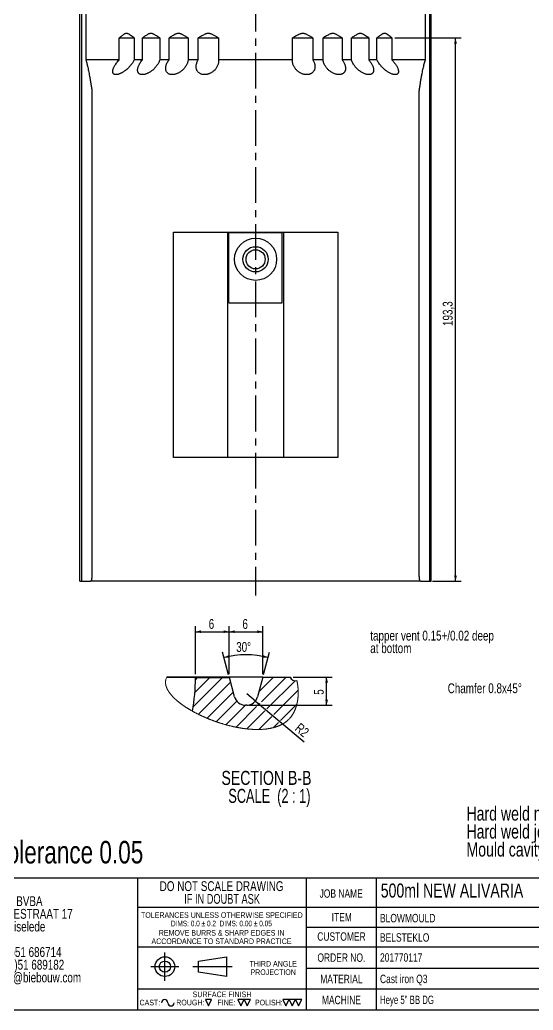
# Model space of a CAD drawing. Header units: millimetres. Extents: x 8 to 867, y 8 to 585.
# Drawn here: x 477.1 to 659.9, y 8 to 360.3 of the extents above; entities that cross this region are included whole.
import ezdxf

# ---------------------------------------------------------------- set-up
doc = ezdxf.new("R2010")
doc.units = ezdxf.units.MM
doc.header["$PDSIZE"] = -1
doc.linetypes.add('CENTERX2', pattern=[20.32, 12.7, -2.54, 2.54, -2.54])
for name, color, linetype in [('CENTERLINE', 4, 'CENTERX2'), ('DIMENSIONS', 2, 'Continuous'), ('HATCH', 3, 'Continuous'), ('TEXT', 2, 'Continuous')]:
    doc.layers.add(name, color=color, linetype=linetype)
doc.layers.add('OUTLINE', color=7, linetype='Continuous', lineweight=25)
doc.styles.add('SLDTEXTSTYLE0', font='TXT', dxfattribs={"width": 0.75})
doc.styles.add('SLDTEXTSTYLE3', font='TXT', dxfattribs={"width": 0.692308})
doc.styles.add('SLDTEXTSTYLE4', font='TXT', dxfattribs={"width": 0.7})
doc.styles.add('SLDTEXTSTYLE5', font='TXT', dxfattribs={"width": 0.691176})
doc.styles.add('SLDTEXTSTYLE7', font='TXT', dxfattribs={"width": 0.678571})
doc.dimstyles.new('SLDDIMSTYLE2', dxfattribs={"dimtxt": 3.5, "dimasz": 2, "dimexe": 0, "dimexo": 0.0625, "dimgap": 0.875, "dimtad": 1, "dimrnd": 1e-09, "dimzin": 12, "dimdsep": 46, "dimtxsty": 'SLDTEXTSTYLE0', "dimsah": 1, "dimcen": 0.09, "dimadec": 0, "dimazin": 3, "dimtfac": 1, "dimtofl": 0, "dimtmove": 0, "dimatfit": 3, "dimfxl": 0, "dimfrac": 2, "dimtolj": 1, "dimtzin": 12, "dimarcsym": 0})
doc.dimstyles.new('SLDDIMSTYLE28', dxfattribs={"dimtxt": 3.5, "dimasz": 2, "dimexe": 0, "dimexo": 0.0625, "dimgap": 0.875, "dimtad": 1, "dimdec": 0, "dimlfac": 0.5, "dimrnd": 1e-09, "dimzin": 12, "dimdsep": 46, "dimtxsty": 'SLDTEXTSTYLE0', "dimsah": 1, "dimcen": 0.09, "dimadec": 0, "dimazin": 3, "dimtfac": 1, "dimtdec": 0, "dimtofl": 0, "dimtmove": 0, "dimatfit": 3, "dimfxl": 0, "dimfrac": 2, "dimtolj": 1, "dimtzin": 12, "dimarcsym": 0})
doc.dimstyles.new('SLDDIMSTYLE29', dxfattribs={"dimtxt": 3.5, "dimasz": 2, "dimexe": 0, "dimexo": 0.0625, "dimgap": 0.875, "dimtad": 1, "dimlfac": 0.5, "dimrnd": 1e-09, "dimzin": 12, "dimdsep": 46, "dimtxsty": 'SLDTEXTSTYLE0', "dimsah": 1, "dimcen": 0.09, "dimadec": 0, "dimazin": 3, "dimtfac": 1, "dimtofl": 0, "dimtmove": 0, "dimatfit": 3, "dimfxl": 0, "dimfrac": 2, "dimtolj": 1, "dimtzin": 12, "dimarcsym": 0})
doc.dimstyles.new('SLDDIMSTYLE30', dxfattribs={"dimtxt": 3.5, "dimasz": 2, "dimexe": 0, "dimexo": 0.0625, "dimgap": 0.875, "dimtad": 1, "dimlfac": 0.5, "dimrnd": 1e-09, "dimzin": 12, "dimdsep": 46, "dimtxsty": 'SLDTEXTSTYLE0', "dimsah": 1, "dimcen": 0, "dimadec": 0, "dimazin": 3, "dimtfac": 1, "dimtofl": 0, "dimtmove": 0, "dimatfit": 3, "dimfxl": 0, "dimfrac": 2, "dimtolj": 1, "dimtzin": 12, "dimarcsym": 0})
doc.dimstyles.new('SLDDIMSTYLE31', dxfattribs={"dimtxt": 3.5, "dimasz": 2, "dimexe": 0, "dimexo": 0.0625, "dimgap": 0.875, "dimtad": 1, "dimdec": 4, "dimlfac": 0.5, "dimzin": 12, "dimdsep": 46, "dimtxsty": 'SLDTEXTSTYLE0', "dimsah": 1, "dimcen": 0.09, "dimazin": 3, "dimtfac": 1, "dimtofl": 0, "dimtmove": 0, "dimatfit": 3, "dimfxl": 0, "dimfrac": 2, "dimtolj": 1, "dimtzin": 12, "dimarcsym": 0})

# ---------------------------------------------------------------- blocks, each defined once
blk = doc.blocks.new('SW_NOTE_0')
at = {"layer": 'TEXT', "color": 0, "char_height": 3.5, "attachment_point": 2}
for s, insert, style in [('DO NOT SCALE DRAWING', (28.71, 4.5), 'SLDTEXTSTYLE0'), ('IF IN DOUBT ASK', (28.89, -0.03), 'SLDTEXTSTYLE4')]:
    blk.add_mtext(s, dxfattribs=dict(at, insert=insert, style=style))
blk = doc.blocks.new('SW_NOTE_1')
at = {"layer": 'TEXT', "color": 0, "char_height": 2, "attachment_point": 2}
for s, insert, style in [('TOLERANCES UNLESS OTHERWISE SPECIFIED', (27.09, 2.57), 'SLDTEXTSTYLE0'), ('DIMS: 0.0 ± 0.2  DIMS: 0.00 ± 0.05', (26.93, -0.43), 'SLDTEXTSTYLE5')]:
    blk.add_mtext(s, dxfattribs=dict(at, insert=insert, style=style))
blk = doc.blocks.new('SW_NOTE_2')
at = {"layer": 'TEXT', "color": 0, "char_height": 2, "attachment_point": 2, "style": 'SLDTEXTSTYLE0'}
for s, insert in [('REMOVE BURRS & SHARP EDGES IN', (21.78, 2.57)), ('ACCORDANCE TO STANDARD PRACTICE', (21.75, -0.43))]:
    blk.add_mtext(s, dxfattribs=dict(at, insert=insert))
blk = doc.blocks.new('SW_NOTE_3')
at = {"layer": 'TEXT', "color": 0, "char_height": 2, "attachment_point": 2, "style": 'SLDTEXTSTYLE0'}
for s, insert in [('THIRD ANGLE', (8.34, 2.57)), ('PROJECTION', (8.33, -0.43))]:
    blk.add_mtext(s, dxfattribs=dict(at, insert=insert))
blk = doc.blocks.new('SW_NOTE_4')
at = {"layer": 'TEXT', "color": 0, "char_height": 3.5, "attachment_point": 1, "style": 'SLDTEXTSTYLE0'}
for s, insert in [('BIEBOUW BVBA', (0, 4.5)), ('INDUSTRIESTRAAT 17', (0, -0.03)), ('B-8755 Ruiselede', (0, -4.55)), ('Tel.:+32(0)51 686714', (0, -13.61)), ('Fax.:+32(0)51 689182', (0, -18.13)), ('Email: info@biebouw.com', (0, -22.66))]:
    blk.add_mtext(s, dxfattribs=dict(at, insert=insert))
blk = doc.blocks.new('SW_NOTE_8')
at = {"layer": 'TEXT', "color": 0, "char_height": 5, "attachment_point": 1, "style": 'SLDTEXTSTYLE0'}
for s, insert in [('Hard weld match and neck 3x3', (0, 6.43)), ('Hard weld joint 1.2 deep 3 wide', (0, 0.04)), ('Mould cavity see drawing BIEB702-07 A', (0, -6.35))]:
    blk.add_mtext(s, dxfattribs=dict(at, insert=insert))
blk = doc.blocks.new('SW_NOTE_9')
at = {"layer": 'TEXT', "color": 0, "char_height": 3.5, "attachment_point": 1, "style": 'SLDTEXTSTYLE0'}
for s, insert in [('tapper vent 0.15+/0.02 deep', (-64.1, 0.07)), ('at bottom', (-64.1, -4.4))]:
    blk.add_mtext(s, dxfattribs=dict(at, insert=insert))
blk = doc.blocks.new('SW_NOTE_11')
at = {"layer": 'TEXT', "color": 0, "insert": (-37.59, 1.77), "char_height": 3.5, "attachment_point": 1, "style": 'SLDTEXTSTYLE0'}
blk.add_mtext('Chamfer 0.8x45°', dxfattribs=at)
blk = doc.blocks.new('SW_HATCH_0')
at = {"layer": 'HATCH', "color": 0}
for p, q in [((8.98, 0), (-1.44, -10.42)), ((4.49, 0), (-0.84, -5.33)), ((0, 0), (-0.62, -0.62)), ((27.14, 0.2), (22.01, -4.93)), ((31.63, 0.2), (22.88, -8.55)), ((11.87, -1.6), (0.43, -13.04)), ((34.81, -1.11), (24.8, -11.12)), ((12.82, -5.14), (3.52, -14.44)), ((35.94, -4.48), (27.25, -13.16)), ((14.07, -8.38), (6.77, -15.68)), ((17.14, -9.8), (10.19, -16.75)), ((21.11, -10.32), (13.81, -17.62)), ((35.47, -9.43), (29.69, -15.21)), ((24.09, -11.83), (17.69, -18.23)), ((26.54, -13.87), (21.97, -18.44)), ((28.98, -15.92), (27.12, -17.78))]:
    blk.add_line(p, q, dxfattribs=at)
blk = doc.blocks.new('_D_75')
at = {"layer": 'DIMENSIONS'}
for p, q in [((539.66, 127.5), (539.66, 144.64)), ((551.66, 127.5), (551.66, 144.64)), ((539.66, 142.64), (551.66, 142.64))]:
    blk.add_line(p, q, dxfattribs=at)
for points in [[(539.66, 142.64), (541.66, 142.14), (541.66, 143.14)], [(551.66, 142.64), (549.66, 143.14), (549.66, 142.14)]]:
    blk.add_solid(points, dxfattribs=at)
at = {"layer": 'DIMENSIONS', "insert": (544.36, 147.15), "char_height": 3.5, "attachment_point": 1, "style": 'SLDTEXTSTYLE0'}
blk.add_mtext('6', dxfattribs=at)
blk = doc.blocks.new('_D_76')
at = {"layer": 'DIMENSIONS'}
for p, q in [((551.66, 127.5), (551.66, 144.64)), ((563.66, 127.5), (563.66, 144.64)), ((551.66, 142.64), (563.66, 142.64))]:
    blk.add_line(p, q, dxfattribs=at)
for points in [[(551.66, 142.64), (553.66, 142.14), (553.66, 143.14)], [(563.66, 142.64), (561.66, 143.14), (561.66, 142.14)]]:
    blk.add_solid(points, dxfattribs=at)
at = {"layer": 'DIMENSIONS', "insert": (556.36, 147.15), "char_height": 3.5, "attachment_point": 1, "style": 'SLDTEXTSTYLE0'}
blk.add_mtext('6', dxfattribs=at)
blk = doc.blocks.new('_D_77')
at = {"layer": 'DIMENSIONS'}
for p, q in [((574.4, 126.5), (588.32, 126.5)), ((586.32, 116.5), (586.32, 126.5)), ((558.91, 116.5), (588.32, 116.5))]:
    blk.add_line(p, q, dxfattribs=at)
for points in [[(586.32, 126.5), (585.82, 124.5), (586.82, 124.5)], [(586.32, 116.5), (586.82, 118.5), (585.82, 118.5)]]:
    blk.add_solid(points, dxfattribs=at)
at = {"layer": 'DIMENSIONS', "insert": (581.81, 120.21), "char_height": 3.5, "attachment_point": 1, "rotation": 90, "style": 'SLDTEXTSTYLE0'}
blk.add_mtext('5', dxfattribs=at)
blk = doc.blocks.new('_D_78')
at = {"layer": 'DIMENSIONS'}
for q in [(557.91, 120.5), (578.29, 103.5)]:
    blk.add_line((560.98, 117.94), q, dxfattribs=at)
blk.add_solid([(560.98, 117.94), (562.19, 116.28), (562.83, 117.04)], dxfattribs=at)
at = {"layer": 'DIMENSIONS', "insert": (577, 110.43), "char_height": 3.5, "attachment_point": 1, "rotation": 320.1686, "style": 'SLDTEXTSTYLE0'}
blk.add_mtext('R2', dxfattribs=at)
blk = doc.blocks.new('_D_79')
at = {"layer": 'DIMENSIONS'}
for p, q in [((551.45, 127.27), (549.28, 135.36)), ((563.91, 127.47), (566.03, 135.36))]:
    blk.add_line(p, q, dxfattribs=at)
blk.add_arc((557.66, 104.11), 30.35, 75, 105, dxfattribs=at)
for points in [[(549.8, 133.43), (551.86, 133.39), (551.64, 134.37)], [(565.51, 133.43), (563.68, 134.37), (563.45, 133.39)]]:
    blk.add_solid(points, dxfattribs=at)
at = {"layer": 'DIMENSIONS', "insert": (554.14, 138.97), "char_height": 3.5, "attachment_point": 1, "style": 'SLDTEXTSTYLE0'}
blk.add_mtext('30°', dxfattribs=at)
blk = doc.blocks.new('SW_NOTE_13')
at = {"layer": 'TEXT', "color": 0, "char_height": 5, "attachment_point": 2}
for s, insert, style in [('SECTION B-B', (19.61, 6.45), 'SLDTEXTSTYLE0'), ('SCALE  (2 : 1)', (20.66, 0.06), 'SLDTEXTSTYLE7')]:
    blk.add_mtext(s, dxfattribs=dict(at, insert=insert, style=style))
blk = doc.blocks.new('_D_97')
at = {"layer": 'DIMENSIONS'}
for p, q in [((610.55, 353.88), (634.19, 353.88)), ((632.19, 160.58), (632.19, 353.88)), ((624.03, 160.58), (634.19, 160.58))]:
    blk.add_line(p, q, dxfattribs=at)
for points in [[(632.19, 353.88), (631.69, 351.88), (632.69, 351.88)], [(632.19, 160.58), (632.69, 162.58), (631.69, 162.58)]]:
    blk.add_solid(points, dxfattribs=at)
at = {"layer": 'DIMENSIONS', "insert": (627.68, 251.41), "char_height": 3.5, "attachment_point": 1, "rotation": 90, "style": 'SLDTEXTSTYLE0'}
blk.add_mtext('193,3', dxfattribs=at)

msp = doc.modelspace()

# ---------------------------------------------------------------- linework, layer by layer
at = {"color": 7, "linetype": 'Continuous', "lineweight": 18, "flags": 128}
msp.add_lwpolyline([(529.11108, 125.59305), (529.1, 125.54594), (529.0895, 125.49875), (529.0796, 125.45148), (529.07028, 125.40413), (529.06154, 125.3567), (529.05339, 125.3092), (529.04582, 125.26162), (529.03817, 125.20919), (529.03122, 125.15667), (529.02496, 125.10407), (529.0194, 125.05137), (529.01454, 124.99859), (529.01036, 124.94572), (529.00688, 124.89277), (529.00408, 124.83973), (529.00197, 124.78661), (529.00054, 124.73341), (528.9998, 124.68108), (528.99972, 124.62867), (529.00029, 124.57618), (529.00151, 124.52362), (529.00343, 124.47003), (529.00601, 124.41636), (529.00926, 124.36262), (529.01317, 124.3088), (529.01776, 124.25491), (529.0229, 124.20191), (529.02868, 124.14884), (529.0351, 124.09571), (529.04215, 124.0425), (529.05, 123.98815), (529.0585, 123.93373), (529.06765, 123.87924), (529.07745, 123.82469), (529.08791, 123.77007), (529.099, 123.71539), (529.11075, 123.66065), (529.1231, 123.60596), (529.1361, 123.55122), (529.14973, 123.49642), (529.16399, 123.44155), (529.17889, 123.38664), (529.19413, 123.33265), (529.20997, 123.2786), (529.22642, 123.22451), (529.24347, 123.17036), (529.26149, 123.11506), (529.28012, 123.05971), (529.29938, 123.00431), (529.31925, 122.94886), (529.33973, 122.89336), (529.36083, 122.83781), (529.38254, 122.78222), (529.40486, 122.72658), (529.42778, 122.6709), (529.45132, 122.61518), (529.47545, 122.55942), (529.50018, 122.50361), (529.52551, 122.44777), (529.55143, 122.39189), (529.58063, 122.33038), (529.61055, 122.26882), (529.64118, 122.20722), (529.67252, 122.14558), (529.70457, 122.0839), (529.73607, 122.02452), (529.76822, 121.96511), (529.80101, 121.90566), (529.83445, 121.84618), (529.86853, 121.78668), (529.90325, 121.72714), (529.93657, 121.67098), (529.97045, 121.61479), (530.00489, 121.55858), (530.0399, 121.50235), (530.07546, 121.4461), (530.1158, 121.3833), (530.15684, 121.32047), (530.19856, 121.25762), (530.24096, 121.19475), (530.28405, 121.13187), (530.32781, 121.06896), (530.37224, 121.00604), (530.41735, 120.9431), (530.46312, 120.88015), (530.50957, 120.81718), (530.55667, 120.75421), (530.60443, 120.69123), (530.65285, 120.62824), (530.70193, 120.56524), (530.75165, 120.50224), (530.80203, 120.43924), (530.85549, 120.37323), (530.90966, 120.30722), (530.96453, 120.24121), (531.02009, 120.17521), (531.07635, 120.10921), (531.13331, 120.04322), (531.18831, 119.98023), (531.24394, 119.91725), (531.30019, 119.85428), (531.35706, 119.79133), (531.41454, 119.72838), (531.47264, 119.66545), (531.53134, 119.60253), (531.59065, 119.53964), (531.65343, 119.47376), (531.71687, 119.40791), (531.78097, 119.34208), (531.84572, 119.27628), (531.91111, 119.2105), (531.97715, 119.14475), (532.04383, 119.07904), (532.11116, 119.01335), (532.17911, 118.94769), (532.2477, 118.88208), (532.31691, 118.81649), (532.38676, 118.75095), (532.45318, 118.68919), (532.52015, 118.62746), (532.58766, 118.56578), (532.65572, 118.50413), (532.72432, 118.44252), (532.79548, 118.37916), (532.86721, 118.31585), (532.9395, 118.25259), (533.01236, 118.18938), (533.08577, 118.12622), (533.15974, 118.06311), (533.24762, 117.9888), (533.33626, 117.91456), (533.42566, 117.84041), (533.51581, 117.76634), (533.60858, 117.69084), (533.70211, 117.61544), (533.79641, 117.54012), (533.89147, 117.46491), (533.98728, 117.38979), (534.08385, 117.31477), (534.18116, 117.23986), (534.27857, 117.16553), (534.37672, 117.09131), (534.47558, 117.0172), (534.57515, 116.9432), (534.67544, 116.86932), (534.77643, 116.79556), (534.87811, 116.72191), (534.97194, 116.65451), (535.06634, 116.58722), (535.16131, 116.52003), (535.25686, 116.45296), (535.35297, 116.38599), (535.44965, 116.31913), (535.54688, 116.25239), (535.64467, 116.18577), (535.743, 116.11927), (535.84189, 116.05288), (535.94131, 115.98663), (536.04128, 115.92049), (536.15978, 115.84271), (536.27901, 115.7651), (536.39898, 115.68768), (536.51966, 115.61045), (536.64328, 115.532), (536.76763, 115.45376), (536.89271, 115.37571), (537.0185, 115.29788), (537.14502, 115.22025), (537.26996, 115.14421), (537.39557, 115.06839), (537.52186, 114.99277), (537.6488, 114.91737), (537.77901, 114.84066), (537.9099, 114.76418), (538.04145, 114.68793), (538.17367, 114.61192), (538.30654, 114.53615), (538.44006, 114.46062), (538.57421, 114.38534), (538.70365, 114.31328), (538.83367, 114.24146), (538.96425, 114.16987), (539.0954, 114.09852), (539.22711, 114.02742), (539.35701, 113.95783), (539.48743, 113.88848), (539.61838, 113.81937), (539.74984, 113.75051), (539.8845, 113.6805), (540.0197, 113.61075), (540.1554, 113.54127), (540.29163, 113.47206), (540.42835, 113.40312), (540.56558, 113.33446), (540.7033, 113.26607), (540.85797, 113.18988), (541.01325, 113.11405), (541.16911, 113.03858), (541.32556, 112.96348), (541.48259, 112.88874), (541.64017, 112.81438), (541.78927, 112.74461), (541.93885, 112.67518), (542.08891, 112.6061), (542.23944, 112.53736), (542.39044, 112.46897), (542.5419, 112.40094), (542.6938, 112.33326), (542.84615, 112.26594), (542.99894, 112.19899), (543.15215, 112.13241), (543.30304, 112.06738), (543.45432, 112.0027), (543.606, 111.9384), (543.75807, 111.87446), (543.78891, 111.86156), (543.95518, 111.79237), (544.12189, 111.72363), (544.28902, 111.65534), (544.45658, 111.5875), (544.62455, 111.52013), (544.79292, 111.45322), (544.95204, 111.39057), (545.11149, 111.32833), (545.27128, 111.26652), (545.43139, 111.20514), (545.59183, 111.14419), (545.77125, 111.07668), (545.95105, 111.00972), (546.13122, 110.94331), (546.31175, 110.87746), (546.49262, 110.81217), (546.67383, 110.74745), (546.85537, 110.6833), (547.03722, 110.61973), (547.21401, 110.55859), (547.39109, 110.498), (547.56843, 110.43797), (547.74603, 110.37851), (547.92388, 110.31961), (548.10196, 110.26129), (548.27008, 110.20682), (548.4384, 110.15288), (548.6069, 110.09945), (548.77558, 110.04656), (548.94443, 109.99419), (549.11345, 109.94236), (549.28262, 109.89106), (549.45194, 109.8403), (549.62139, 109.79009), (549.79098, 109.74043), (549.95766, 109.69219), (550.12445, 109.64449), (550.29134, 109.59733), (550.45833, 109.55072), (550.64729, 109.49866), (550.83636, 109.44731), (551.02552, 109.39667), (551.21476, 109.34674), (551.40406, 109.29754), (551.59342, 109.24907), (551.772, 109.20404), (551.95062, 109.15967), (552.12925, 109.11596), (552.3079, 109.07291), (552.48656, 109.03053), (552.66521, 108.98883), (552.84384, 108.94781), (553.02245, 108.90747), (553.20102, 108.86782), (553.37955, 108.82886), (553.55485, 108.79128), (553.73008, 108.75437), (553.90525, 108.71815), (554.08034, 108.68261), (554.25594, 108.64764), (554.43145, 108.61337), (554.60685, 108.5798), (554.78214, 108.54694), (554.95731, 108.5148), (555.13235, 108.48337), (555.30725, 108.45265), (555.46745, 108.42514), (555.62751, 108.39824), (555.78744, 108.37195), (555.94722, 108.34628), (556.10685, 108.32124), (556.26632, 108.29682), (556.42562, 108.27302), (556.58476, 108.24986), (556.74371, 108.22734), (556.90248, 108.20546), (557.06106, 108.18421), (557.21943, 108.16361), (557.36857, 108.14479), (557.51752, 108.12654), (557.66627, 108.10888), (557.81482, 108.0918), (557.96317, 108.07531), (558.1176, 108.05874), (558.27179, 108.04282), (558.42574, 108.02755), (558.57944, 108.01293), (558.73289, 107.99897), (558.88334, 107.98589), (559.03352, 107.97346), (559.18344, 107.96166), (559.33309, 107.9505), (559.48551, 107.93979), (559.63763, 107.92975), (559.78945, 107.92039), (559.94096, 107.91172), (560.09215, 107.90373), (560.24302, 107.89643), (560.39356, 107.88982), (560.52501, 107.88461), (560.6562, 107.87993), (560.78712, 107.87579), (560.91777, 107.87218), (561.04815, 107.86912), (561.17825, 107.8666), (561.30806, 107.86463), (561.43759, 107.8632), (561.57297, 107.8623), (561.70803, 107.862), (561.84276, 107.86231), (561.97715, 107.86323), (562.1112, 107.86476), (562.2449, 107.86691), (562.38269, 107.86978), (562.5201, 107.87331), (562.65712, 107.8775), (562.79375, 107.88236), (562.92999, 107.8879), (563.06582, 107.89411), (563.20125, 107.90099), (563.32502, 107.90789), (563.44845, 107.91537), (563.57152, 107.92342), (563.69423, 107.93205), (563.81657, 107.94125), (563.93855, 107.95104), (564.06015, 107.9614), (564.18138, 107.97236), (564.30223, 107.9839), (564.42269, 107.99603), (564.54276, 108.00875), (564.66243, 108.02206), (564.77491, 108.03516), (564.88702, 108.04878), (564.99877, 108.06294), (565.11016, 108.07764), (565.22118, 108.09287), (565.33852, 108.10961), (565.45544, 108.12696), (565.57193, 108.14491), (565.68799, 108.16348), (565.80362, 108.18266), (565.9188, 108.20246), (566.02699, 108.22169), (566.13479, 108.24147), (566.24218, 108.2618), (566.34917, 108.28269), (566.45575, 108.30413), (566.56192, 108.32613), (566.66767, 108.34869), (566.773, 108.37182), (566.8779, 108.3955), (566.98238, 108.41975), (567.08458, 108.44411), (567.18635, 108.46903), (567.2877, 108.49449), (567.38863, 108.52051), (567.47877, 108.54431), (567.56857, 108.56855), (567.65802, 108.59325), (567.74711, 108.61839), (567.83585, 108.64398), (567.92266, 108.66955), (568.00912, 108.69556), (568.09523, 108.722), (568.18099, 108.74888), (568.26814, 108.77677), (568.35491, 108.80511), (568.44131, 108.83391), (568.52733, 108.86317), (568.61298, 108.8929), (568.69824, 108.92309), (568.78312, 108.95374), (568.86762, 108.98486), (568.95172, 109.01644), (569.03544, 109.0485), (569.11876, 109.08102), (569.20169, 109.11401), (569.28421, 109.14747), (569.36634, 109.18141), (569.45622, 109.21929), (569.5456, 109.25774), (569.63449, 109.29677), (569.72288, 109.33638), (569.81077, 109.37657), (569.89076, 109.41385), (569.97032, 109.45163), (570.04945, 109.48989), (570.12816, 109.52865), (570.20643, 109.56789), (570.28427, 109.60763), (570.36167, 109.64786), (570.43863, 109.68859), (570.51878, 109.73179), (570.59844, 109.77554), (570.67761, 109.81984), (570.75629, 109.86468), (570.83447, 109.91008), (570.91214, 109.95603), (570.98932, 110.00253), (571.06599, 110.04958), (571.14215, 110.0972), (571.21781, 110.14537), (571.29294, 110.1941), (571.36756, 110.24339), (571.43744, 110.29038), (571.50685, 110.33787), (571.5758, 110.38586), (571.64428, 110.43436), (571.71228, 110.48336), (571.78389, 110.53588), (571.85496, 110.58897), (571.92549, 110.64264), (571.99548, 110.69687), (572.06492, 110.75168), (572.13382, 110.80707), (572.19827, 110.85982), (572.26223, 110.91309), (572.3257, 110.96687), (572.38866, 111.02116), (572.45113, 111.07598), (572.5131, 111.13131), (572.57456, 111.18717), (572.63552, 111.24354), (572.69597, 111.30044), (572.7559, 111.35786), (572.81426, 111.41477), (572.87213, 111.47218), (572.92949, 111.5301), (572.98636, 111.58854), (573.03854, 111.64308), (573.09028, 111.69806), (573.1416, 111.75348), (573.19247, 111.80934), (573.2429, 111.86564), (573.29289, 111.92238), (573.34244, 111.97956), (573.39643, 112.04298), (573.44988, 112.10692), (573.5028, 112.17138), (573.55518, 112.23637), (573.60703, 112.30186), (573.65834, 112.36787), (573.70912, 112.43438), (573.75937, 112.50139), (573.80909, 112.5689), (573.85828, 112.6369), (573.90607, 112.70415), (573.95336, 112.77187), (574.00013, 112.84005), (574.0464, 112.90868), (574.09298, 112.97903), (574.13904, 113.04983), (574.18457, 113.12109), (574.22958, 113.19281), (574.27407, 113.26497), (574.31725, 113.33628), (574.35992, 113.40801), (574.4021, 113.48016), (574.44377, 113.55272), (574.48577, 113.62719), (574.52725, 113.70207), (574.56821, 113.77738), (574.60865, 113.85309), (574.64857, 113.92921), (574.68798, 114.00574), (574.72686, 114.08266), (574.76466, 114.15882), (574.80196, 114.23536), (574.83875, 114.31227), (574.87505, 114.38954), (574.91084, 114.46718), (574.94614, 114.54518), (574.97897, 114.61905), (575.01135, 114.69322), (575.04329, 114.76771), (575.07479, 114.84249), (575.10586, 114.91758), (575.14, 115.00173), (575.1736, 115.08624), (575.20666, 115.17111), (575.23917, 115.25633), (575.27113, 115.34189), (575.30255, 115.4278), (575.33343, 115.51405), (575.36377, 115.60062), (575.39356, 115.68752), (575.42282, 115.77474), (575.45153, 115.86228), (575.47971, 115.95012), (575.50735, 116.03827), (575.53445, 116.12671), (575.56102, 116.21545), (575.58705, 116.30448), (575.61374, 116.39805), (575.63985, 116.49193), (575.66538, 116.5861), (575.69032, 116.68056), (575.71468, 116.77531), (575.73846, 116.87034), (575.76122, 116.96381), (575.78342, 117.05753), (575.80506, 117.1515), (575.82614, 117.24572), (575.84667, 117.34019), (575.86665, 117.43488), (575.88607, 117.5298), (575.90494, 117.62495), (575.92412, 117.72485), (575.94269, 117.82499), (575.96066, 117.92536), (575.97802, 118.02594), (575.99479, 118.12673), (576.01096, 118.22773), (576.02652, 118.32893), (576.04149, 118.43031), (576.05586, 118.53189), (576.06963, 118.63364), (576.08281, 118.73556), (576.0954, 118.83765), (576.10672, 118.93404), (576.11751, 119.03058), (576.12778, 119.12724), (576.13753, 119.22403), (576.14675, 119.32093), (576.15596, 119.42383), (576.16458, 119.52685), (576.17262, 119.62999), (576.18007, 119.73323), (576.18693, 119.83657), (576.19322, 119.94001), (576.19861, 120.03761), (576.20348, 120.13529), (576.20784, 120.23303), (576.21168, 120.33083), (576.21501, 120.42869), (576.21812, 120.53797), (576.22059, 120.6473), (576.22243, 120.75667), (576.22363, 120.86608), (576.22419, 120.97553), (576.22412, 121.08499), (576.22342, 121.19448), (576.22209, 121.30397), (576.22022, 121.409), (576.21777, 121.51402), (576.21475, 121.61903), (576.21114, 121.72401), (576.20697, 121.82898), (576.20138, 121.95112), (576.19502, 122.0732), (576.18789, 122.19522), (576.17997, 122.31716), (576.17129, 122.43901), (576.16202, 122.55858), (576.152, 122.67805), (576.14125, 122.7974), (576.12975, 122.91663), (576.11727, 123.03814), (576.10401, 123.1595), (576.09, 123.28069), (576.07522, 123.40171), (576.05968, 123.52254), (576.04339, 123.64317), (576.02634, 123.7636), (576.00853, 123.8838), (575.98997, 124.00377), (575.97066, 124.12351), (575.9506, 124.24299), (575.92979, 124.3622), (575.90823, 124.48115), (575.88593, 124.5998), (575.86484, 124.70832), (575.84312, 124.81657), (575.82078, 124.92456), (575.79782, 125.03227), (575.77423, 125.13971), (575.75004, 125.24685)], dxfattribs=at)
at = {"color": 7, "linetype": 'Continuous', "lineweight": 18}
msp.add_arc((533.31947, 124.5584), 4.33371, 153.3207829, 166.1874866, dxfattribs=at)
at = {"color": 7, "linetype": 'Continuous', "lineweight": 0}
for p in [(539.65553, 126.50421), (551.65553, 126.50421)]:
    msp.add_point(p, dxfattribs=at)
at = {"layer": 'CENTERLINE'}
msp.add_line((561.05106, 429.83342), (561.05106, 155.56068), dxfattribs=at)
at = {"layer": 'OUTLINE'}
for p, q in [((498.55106, 160.57875), (498.55106, 429.83342)), ((499.07599, 429.83342), (499.07599, 160.57875)), ((623.02613, 160.57875), (623.02613, 429.83342)), ((623.55106, 160.57875), (623.55106, 429.83342)), ((500.63743, 410.83342), (500.63743, 346.13342)), ((621.46469, 346.13342), (621.46469, 410.83342)), ((512.55343, 346.13342), (512.55343, 353.87876)), ((512.55343, 353.87876), (517.84825, 353.87876)), ((517.84825, 353.87876), (517.84825, 346.13342)), ((520.79231, 346.13342), (520.79231, 353.87876)), ((520.79231, 353.87876), (526.92612, 353.87876)), ((526.92612, 353.87876), (526.92612, 346.13342)), ((530.25443, 346.13342), (530.25443, 353.87876)), ((530.25443, 353.87876), (537.04086, 353.87876)), ((537.04086, 353.87876), (537.04086, 346.13342)), ((540.65229, 346.13342), (540.65229, 353.87876)), ((540.65229, 353.87876), (547.88514, 353.87876)), ((547.88514, 353.87876), (547.88514, 346.13342)), ((574.21698, 346.13342), (574.21698, 353.87876)), ((574.21698, 353.87876), (581.44983, 353.87876)), ((581.44983, 353.87876), (581.44983, 346.13342)), ((585.06126, 346.13342), (585.06126, 353.87876)), ((585.06126, 353.87876), (591.84769, 353.87876)), ((591.84769, 353.87876), (591.84769, 346.13342)), ((595.176, 346.13342), (595.176, 353.87876)), ((595.176, 353.87876), (601.30981, 353.87876)), ((601.30981, 353.87876), (601.30981, 346.13342)), ((604.25387, 346.13342), (604.25387, 353.87876)), ((604.25387, 353.87876), (609.54869, 353.87876)), ((609.54869, 353.87876), (609.54869, 346.13342)), ((512.55343, 346.13342), (500.63743, 346.13342)), ((520.79231, 346.13342), (517.84825, 346.13342)), ((530.25443, 346.13342), (526.92612, 346.13342)), ((540.65229, 346.13342), (537.04086, 346.13342)), ((574.21698, 346.13342), (547.88514, 346.13342)), ((585.06126, 346.13342), (581.44983, 346.13342)), ((595.176, 346.13342), (591.84769, 346.13342)), ((604.25387, 346.13342), (601.30981, 346.13342)), ((621.46469, 346.13342), (609.54869, 346.13342)), ((502.82427, 333.84078), (502.82427, 163.57876)), ((619.27785, 163.57876), (619.27785, 333.84078)), ((531.81106, 204.63342), (531.81106, 284.73342)), ((531.81106, 284.73342), (590.29106, 284.73342)), ((551.05106, 284.63342), (551.05106, 204.63342)), ((551.55106, 284.63342), (551.05106, 284.63342)), ((551.55106, 259.63342), (551.55106, 284.63342)), ((551.55106, 284.63342), (570.55106, 284.63342)), ((570.55106, 259.63342), (570.55106, 284.63342)), ((571.05106, 284.63342), (570.55106, 284.63342)), ((571.05106, 204.63342), (571.05106, 284.63342)), ((590.29106, 284.73342), (590.29106, 204.63342)), ((551.55106, 259.63342), (570.55106, 259.63342)), ((590.29106, 204.63342), (531.81106, 204.63342)), ((623.19673, 171.57876), (623.02613, 171.57876)), ((623.19673, 160.57875), (623.19673, 171.57876)), ((498.55106, 160.57875), (499.07599, 160.57875)), ((499.07599, 160.57875), (502.34738, 160.57875)), ((619.75474, 160.57875), (502.34738, 160.57875)), ((619.75474, 160.57875), (623.02613, 160.57875)), ((623.02613, 160.57875), (623.19673, 160.57875)), ((623.19673, 160.57875), (623.55106, 160.57875)), ((534.85988, 126.30421), (529.35337, 126.30421)), ((536.65271, 126.50421), (529.44715, 126.50421)), ((539.65523, 126.30421), (534.85988, 126.30421)), ((536.94169, 126.50421), (536.65271, 126.50421)), ((551.66721, 126.50421), (536.94169, 126.50421)), ((539.65523, 126.30421), (551.70912, 126.30421)), ((563.65553, 126.50421), (551.66721, 126.50421)), ((553.54062, 119.46894), (551.70912, 126.30421)), ((563.65553, 126.50421), (561.77043, 119.46894)), ((563.65553, 126.50421), (573.39676, 126.50421)), ((557.90672, 116.50421), (557.40432, 116.50421)), ((832, 55), (429, 55)), ((519, 55), (519, 8)), ((579, 55), (579, 8)), ((604, 55), (604, 8)), ((579, 44.5), (519, 44.5)), ((732, 44.5), (579, 44.5)), ((579, 37.5), (732, 37.5)), ((519, 30.5), (832, 30.5)), ((528.77569, 18.5), (528.77569, 28.5)), ((540.67455, 25.5), (550.67455, 27)), ((540.67455, 21.5), (540.67455, 25.5)), ((550.67455, 27), (550.67455, 20)), ((523.77569, 23.5), (533.77569, 23.5)), ((538.67455, 23.5), (552.67455, 23.5)), ((550.67455, 20), (540.67455, 21.5)), ((579, 23), (732, 23)), ((732, 15.5), (519, 15.5)), ((545.41865, 11.75), (543.16865, 11.75)), ((543.16865, 11.75), (544.29365, 9.5)), ((544.29365, 9.5), (545.41865, 11.75)), ((556.93161, 11.75), (554.68161, 11.75)), ((554.68161, 11.75), (555.80661, 9.5)), ((555.80661, 9.5), (556.93161, 11.75)), ((559.18161, 11.75), (556.93161, 11.75)), ((556.93161, 11.75), (558.05661, 9.5)), ((558.05661, 9.5), (559.18161, 11.75)), ((573, 11.75), (570.75, 11.75)), ((570.75, 11.75), (571.875, 9.5)), ((571.875, 9.5), (573, 11.75)), ((575.25, 11.75), (573, 11.75)), ((573, 11.75), (574.125, 9.5)), ((574.125, 9.5), (575.25, 11.75)), ((577.5, 11.75), (575.25, 11.75)), ((575.25, 11.75), (576.375, 9.5)), ((576.375, 9.5), (577.5, 11.75)), ((832, 8), (8, 8))]:
    msp.add_line(p, q, dxfattribs=at)
for centre, radius in [((561.05106, 275.13342), 7.5), ((561.05106, 275.13342), 4.5), ((561.05106, 275.13342), 3.4), ((528.77569, 23.5), 3.5), ((528.77569, 23.5), 2)]:
    msp.add_circle(centre, radius, dxfattribs=at)
for centre, radius, start, end in [((471.27204, 126.49798), 68.38346, 349.7974685, 359.837646), ((575.27355, 127.18593), 1.99677, 199.9629486, 283.8057843), ((557.40432, 120.50421), 4, 194.9999586, 269.9999991), ((557.90673, 120.50421), 4, 269.9998937, 345.0000444), ((528.70836, 10.625), 1.125, 0, 180), ((530.95836, 10.625), 1.125, 180, 0)]:
    msp.add_arc(centre, radius, start, end, dxfattribs=at)
for points, knots in [([(517.84825, 353.87876), (517.61592, 354.05751), (517.15133, 354.41498), (516.59373, 354.82006), (516.17223, 355.10345), (515.8874, 355.27352), (515.62977, 355.3965), (515.40099, 355.47027), (515.20436, 355.50285), (514.99241, 355.50083), (514.76934, 355.45014), (514.53915, 355.35711), (514.23183, 355.19015), (513.85286, 354.94176), (513.40855, 354.60479), (512.97688, 354.24498), (512.69455, 354.0008), (512.55343, 353.87876)], [0, 0, 0, 0, 0.131052062, 0.262071197, 0.314318174, 0.366568467, 0.418689636, 0.45247506, 0.486339897, 0.5200504, 0.561360839, 0.60288297, 0.644373158, 0.733156845, 0.822044932, 0.911052897, 1, 1, 1, 1]), ([(526.92612, 353.87876), (526.66109, 354.05751), (526.1311, 354.41498), (525.49171, 354.82006), (525.00709, 355.10345), (524.67902, 355.27352), (524.38175, 355.3965), (524.11736, 355.47027), (523.88983, 355.50285), (523.64428, 355.50083), (523.38545, 355.45014), (523.11796, 355.35711), (522.76026, 355.19015), (522.31818, 354.94176), (521.79817, 354.60479), (521.29143, 354.24498), (520.95864, 354.0008), (520.79231, 353.87876)], [0, 0, 0, 0, 0.131052007, 0.262071586, 0.314318609, 0.366568684, 0.418689734, 0.452475286, 0.486340093, 0.520050425, 0.561360903, 0.602883185, 0.644373507, 0.733157075, 0.822044905, 0.911052917, 1, 1, 1, 1]), ([(537.04086, 353.87876), (536.75118, 354.05751), (536.1719, 354.41498), (535.47014, 354.82006), (534.93713, 355.10345), (534.57579, 355.27352), (534.24792, 355.3965), (533.95594, 355.47027), (533.70443, 355.50285), (533.43272, 355.50083), (533.14601, 355.45014), (532.84933, 355.35711), (532.45215, 355.19015), (531.96038, 354.94176), (531.38048, 354.60479), (530.81405, 354.24498), (530.44092, 354.0008), (530.25443, 353.87876)], [0, 0, 0, 0, 0.13105189, 0.26207157, 0.314318282, 0.366568645, 0.418689672, 0.452475202, 0.48634001, 0.520050701, 0.561360811, 0.602883182, 0.644373429, 0.733156868, 0.822045085, 0.911053058, 1, 1, 1, 1]), ([(547.88514, 353.87876), (547.57961, 354.05751), (546.96863, 354.41498), (546.22583, 354.82006), (545.66063, 355.10345), (545.277, 355.27352), (544.92848, 355.3965), (544.61779, 355.47027), (544.34995, 355.50285), (544.06035, 355.50083), (543.75446, 355.45014), (543.43761, 355.35711), (543.01301, 355.19015), (542.48648, 354.94176), (541.86431, 354.60479), (541.2554, 354.24498), (540.85328, 354.0008), (540.65229, 353.87876)], [0, 0, 0, 0, 0.131052102, 0.262071537, 0.31431856, 0.366568756, 0.418689567, 0.452475287, 0.486340098, 0.520050519, 0.561360715, 0.602883187, 0.644373207, 0.733157111, 0.822044814, 0.911053097, 1, 1, 1, 1]), ([(581.44983, 353.87876), (581.15296, 354.05751), (580.5593, 354.41498), (579.83033, 354.82006), (579.27288, 355.10345), (578.89324, 355.27352), (578.54722, 355.3965), (578.23787, 355.47027), (577.97058, 355.50285), (577.68093, 355.50083), (577.37418, 355.45014), (577.05558, 355.35711), (576.62747, 355.19015), (576.09447, 354.94176), (575.46114, 354.60479), (574.83815, 354.24498), (574.42399, 354.0008), (574.21698, 353.87876)], [0, 0, 0, 0, 0.131052047, 0.262071352, 0.314318365, 0.366568619, 0.418689467, 0.452475147, 0.486339896, 0.520050402, 0.56136071, 0.602883021, 0.644373013, 0.733156951, 0.822044758, 0.911052827, 1, 1, 1, 1]), ([(591.84769, 353.87876), (591.57215, 354.05751), (591.02115, 354.41498), (590.34197, 354.82006), (589.82162, 355.10345), (589.4668, 355.27352), (589.143, 355.3965), (588.85321, 355.47027), (588.60262, 355.50285), (588.33082, 355.50083), (588.04271, 355.45014), (587.74316, 355.35711), (587.34025, 355.19015), (586.83791, 354.94176), (586.2398, 354.60479), (585.65036, 354.24498), (585.25758, 354.0008), (585.06126, 353.87876)], [0, 0, 0, 0, 0.131052011, 0.262071317, 0.314318411, 0.366568557, 0.418689518, 0.452475148, 0.486339935, 0.520050381, 0.561360755, 0.602883109, 0.644373211, 0.73315699, 0.822044966, 0.911052757, 1, 1, 1, 1]), ([(601.30981, 353.87876), (601.06398, 354.05751), (600.57237, 354.41498), (599.96362, 354.82006), (599.49618, 355.10345), (599.17696, 355.27352), (598.88522, 355.3965), (598.6238, 355.47027), (598.39751, 355.50285), (598.15183, 355.50083), (597.89111, 355.45014), (597.61971, 355.35711), (597.25426, 355.19015), (596.79782, 354.94176), (596.2531, 354.60479), (595.71513, 354.24498), (595.35567, 354.0008), (595.176, 353.87876)], [0, 0, 0, 0, 0.131052059, 0.262071522, 0.314318475, 0.36656868, 0.418689646, 0.452475193, 0.486339918, 0.5200505, 0.561360767, 0.602883249, 0.644373071, 0.733156961, 0.82204492, 0.911052827, 1, 1, 1, 1]), ([(609.54869, 353.87876), (609.34003, 354.05751), (608.92276, 354.41498), (608.40294, 354.82006), (608.0026, 355.10345), (607.72869, 355.27352), (607.47788, 355.3965), (607.25276, 355.47027), (607.05765, 355.50285), (606.84556, 355.50083), (606.62014, 355.45014), (606.38515, 355.35711), (606.06825, 355.19015), (605.67159, 354.94176), (605.19681, 354.60479), (604.72666, 354.24498), (604.41143, 354.0008), (604.25387, 353.87876)], [0, 0, 0, 0, 0.131052308, 0.262071426, 0.314318396, 0.366568681, 0.418689545, 0.452475588, 0.486340101, 0.520050599, 0.561360718, 0.60288346, 0.644373338, 0.733157026, 0.822045102, 0.911052763, 1, 1, 1, 1]), ([(500.63743, 346.13342), (500.68744, 345.966), (500.78746, 345.63116), (500.93633, 345.08111), (501.08434, 344.49831), (501.24534, 343.82238), (501.4189, 343.0451), (501.60463, 342.15718), (501.78867, 341.2242), (501.99181, 340.13889), (502.21337, 338.88665), (502.45288, 337.45938), (502.61035, 336.46118), (502.68909, 335.9621)], [0, 0, 0, 0, 0.069771216, 0.139542962, 0.209436785, 0.27933101, 0.369131287, 0.458952997, 0.548779606, 0.638586757, 0.759050107, 0.879530593, 1, 1, 1, 1]), ([(517.84825, 346.13342), (517.77783, 345.98051), (517.63674, 345.67416), (517.36704, 345.2068), (517.05859, 344.73827), (516.70895, 344.27066), (516.32011, 343.80691), (515.89282, 343.35007), (515.43, 342.90593), (514.96819, 342.50948), (514.51687, 342.1616), (514.08418, 341.86081), (513.66808, 341.60355), (513.27554, 341.38969), (512.91184, 341.21592), (512.56896, 341.0768), (512.25152, 340.972), (511.96181, 340.89762), (511.68402, 340.84913), (511.42329, 340.82957), (511.18279, 340.83822), (510.93604, 340.87991), (510.70144, 340.96995), (510.4905, 341.12194), (510.33611, 341.32556), (510.23759, 341.57794), (510.19777, 341.86808), (510.21223, 342.18905), (510.27594, 342.53291), (510.38479, 342.89533), (510.53492, 343.27284), (510.72192, 343.66016), (510.969, 344.1017), (511.28804, 344.59794), (511.69111, 345.14544), (512.11333, 345.65985), (512.41652, 345.9861), (512.55343, 346.13342)], [0, 0, 0, 0, 0.034415913, 0.068955261, 0.103499599, 0.137922604, 0.172541459, 0.207312288, 0.242043594, 0.276608021, 0.304024556, 0.331497614, 0.358880202, 0.380537692, 0.402247002, 0.423879006, 0.441979628, 0.460130983, 0.478219748, 0.496371526, 0.514588879, 0.532742536, 0.558431517, 0.584135743, 0.61213214, 0.64014873, 0.669232877, 0.69842569, 0.727552247, 0.757075274, 0.786702837, 0.816352841, 0.845906565, 0.886183675, 0.92655845, 0.966837259, 1, 1, 1, 1]), ([(526.92612, 346.13342), (526.88143, 345.98051), (526.7919, 345.67416), (526.59325, 345.2068), (526.35071, 344.73827), (526.06106, 344.27066), (525.72588, 343.80691), (525.34522, 343.35007), (524.92093, 342.90593), (524.48644, 342.50948), (524.0523, 342.1616), (523.62806, 341.86081), (523.21218, 341.60355), (522.81262, 341.38969), (522.43623, 341.21592), (522.0751, 341.0768), (521.73458, 340.972), (521.4183, 340.89762), (521.10911, 340.84913), (520.81216, 340.82957), (520.53131, 340.83822), (520.2346, 340.87991), (519.9394, 340.96995), (519.65558, 341.12194), (519.42398, 341.32556), (519.24469, 341.57795), (519.12395, 341.86808), (519.05853, 342.18905), (519.04472, 342.53291), (519.07899, 342.89533), (519.15775, 343.27284), (519.27729, 343.66016), (519.45348, 344.1017), (519.70028, 344.59794), (520.03286, 345.14544), (520.39671, 345.65984), (520.66925, 345.9861), (520.79231, 346.13342)], [0, 0, 0, 0, 0.034415805, 0.068955153, 0.10349966, 0.137922649, 0.172541481, 0.207312404, 0.242043524, 0.276607924, 0.304024532, 0.331497585, 0.35888017, 0.380537627, 0.402246989, 0.423878995, 0.441979686, 0.46013107, 0.478219644, 0.496371559, 0.514589013, 0.532742626, 0.558431495, 0.58413577, 0.612132189, 0.640148572, 0.669232836, 0.698425642, 0.727552311, 0.757075299, 0.786702848, 0.816352866, 0.845906584, 0.886183667, 0.926558433, 0.96683732, 1, 1, 1, 1]), ([(537.04086, 346.13342), (537.02327, 345.98051), (536.98801, 345.67416), (536.86644, 345.2068), (536.69718, 344.73827), (536.47631, 344.27066), (536.20499, 343.8069), (535.88252, 343.35007), (535.50966, 342.90593), (535.11569, 342.50948), (534.71191, 342.1616), (534.30902, 341.86081), (533.90599, 341.60355), (533.51154, 341.38969), (533.13392, 341.21592), (532.7655, 341.0768), (532.41224, 340.972), (532.07901, 340.89762), (531.74782, 340.84913), (531.42368, 340.82957), (531.11099, 340.83822), (530.77335, 340.87991), (530.42652, 340.96995), (530.07844, 341.12194), (529.77666, 341.32556), (529.52205, 341.57795), (529.32407, 341.86807), (529.18076, 342.18905), (529.08985, 342.53291), (529.04848, 342.89533), (529.05348, 343.27284), (529.10194, 343.66016), (529.20187, 344.1017), (529.36895, 344.59794), (529.62092, 345.14544), (529.91535, 345.65984), (530.14895, 345.9861), (530.25443, 346.13342)], [0, 0, 0, 0, 0.03441578, 0.068955247, 0.103499589, 0.137922678, 0.172541427, 0.207312429, 0.242043614, 0.276607934, 0.304024436, 0.331497579, 0.358880238, 0.380537642, 0.40224705, 0.423879074, 0.441979814, 0.460131002, 0.47821957, 0.496371538, 0.514588988, 0.532742609, 0.558431524, 0.584135866, 0.612132255, 0.640148589, 0.669232899, 0.698425653, 0.727552239, 0.757075237, 0.786702815, 0.816352827, 0.845906555, 0.886183714, 0.92655845, 0.966837367, 1, 1, 1, 1]), ([(547.88514, 346.13342), (547.89517, 345.98051), (547.91527, 345.67416), (547.87446, 345.20679), (547.78364, 344.73827), (547.63827, 344.27066), (547.43904, 343.80691), (547.18455, 343.35007), (546.87445, 342.90593), (546.53297, 342.50948), (546.17182, 342.16159), (545.80252, 341.86081), (545.42458, 341.60355), (545.04724, 341.38969), (544.67985, 341.21592), (544.31534, 341.0768), (543.96009, 340.972), (543.62002, 340.89762), (543.2769, 340.84913), (542.9354, 340.82957), (542.60039, 340.83822), (542.23207, 340.87991), (541.84416, 340.96995), (541.44237, 341.12194), (541.0796, 341.32556), (540.7574, 341.57794), (540.4882, 341.86808), (540.27135, 342.18905), (540.1061, 342.5329), (539.99036, 342.89533), (539.92145, 343.27284), (539.89734, 343.66016), (539.91799, 344.1017), (540.00026, 344.59794), (540.16397, 345.14544), (540.38003, 345.65984), (540.56759, 345.9861), (540.65229, 346.13342)], [0, 0, 0, 0, 0.034415761, 0.068955026, 0.103499609, 0.137922404, 0.17254142, 0.20731221, 0.242043525, 0.276608017, 0.304024458, 0.331497684, 0.35888016, 0.380537608, 0.402246981, 0.42387896, 0.441979723, 0.46013098, 0.478219618, 0.496371491, 0.514589062, 0.532742601, 0.558431529, 0.584135647, 0.612132017, 0.640148734, 0.669232862, 0.698425703, 0.727552393, 0.757075212, 0.786702799, 0.816352879, 0.845906701, 0.886183689, 0.926558444, 0.966837339, 1, 1, 1, 1]), ([(581.44983, 346.13342), (581.53762, 345.98051), (581.71352, 345.67416), (581.91253, 345.2068), (582.06368, 344.73827), (582.16153, 344.27066), (582.20529, 343.80691), (582.19181, 343.35007), (582.11751, 342.90593), (581.98785, 342.50947), (581.81365, 342.1616), (581.60669, 341.86081), (581.36819, 341.60355), (581.10716, 341.38969), (580.83452, 341.21592), (580.54604, 341.0768), (580.24816, 340.972), (579.94887, 340.89762), (579.63235, 340.84913), (579.30158, 340.82957), (578.96183, 340.83822), (578.57063, 340.87991), (578.13334, 340.96995), (577.64837, 341.12194), (577.17442, 341.32556), (576.71488, 341.57794), (576.28843, 341.86808), (575.89838, 342.18905), (575.54846, 342.53291), (575.23911, 342.89533), (574.96965, 343.27284), (574.74088, 343.66016), (574.52956, 344.1017), (574.35302, 344.59794), (574.23351, 345.14545), (574.18552, 345.65984), (574.20719, 345.9861), (574.21698, 346.13342)], [0, 0, 0, 0, 0.034415797, 0.068955244, 0.103499676, 0.137922605, 0.17254151, 0.207312225, 0.242043425, 0.276607874, 0.304024548, 0.331497739, 0.358880252, 0.380537745, 0.402247141, 0.423878908, 0.441979651, 0.46013102, 0.478219729, 0.496371484, 0.514589012, 0.532742582, 0.55843155, 0.584135739, 0.612132151, 0.64014865, 0.669232785, 0.698425764, 0.727552293, 0.757075311, 0.786702978, 0.81635296, 0.845906667, 0.886183853, 0.926558449, 0.966837447, 1, 1, 1, 1]), ([(591.84769, 346.13342), (591.95707, 345.98051), (592.17622, 345.67416), (592.44624, 345.2068), (592.67209, 344.73827), (592.84837, 344.27066), (592.97382, 343.80691), (593.04487, 343.35007), (593.05705, 342.90593), (593.00896, 342.50948), (592.91044, 342.1616), (592.77263, 341.86081), (592.59727, 341.60355), (592.39275, 341.38969), (592.16984, 341.21592), (591.92558, 341.0768), (591.66601, 340.972), (591.39935, 340.89762), (591.1116, 340.84913), (590.80499, 340.82957), (590.48455, 340.83822), (590.10955, 340.87991), (589.68211, 340.96995), (589.19817, 341.12194), (588.71487, 341.32556), (588.23599, 341.57794), (587.78126, 341.86808), (587.35513, 342.18905), (586.96266, 342.53291), (586.60518, 342.89533), (586.28268, 343.27284), (585.99696, 343.66016), (585.71813, 344.1017), (585.46259, 344.59794), (585.2521, 345.14544), (585.11537, 345.65985), (585.07809, 345.9861), (585.06126, 346.13342)], [0, 0, 0, 0, 0.034415781, 0.068955153, 0.10349959, 0.137922551, 0.172541466, 0.207312388, 0.242043542, 0.276607953, 0.304024565, 0.331497547, 0.358880085, 0.380537603, 0.402247019, 0.423878848, 0.441979601, 0.460130978, 0.478219571, 0.496371568, 0.514588934, 0.532742542, 0.558431525, 0.584135659, 0.61213211, 0.640148627, 0.669232802, 0.698425645, 0.727552266, 0.757075297, 0.786702812, 0.816352765, 0.845906609, 0.88618366, 0.926558426, 0.966837229, 1, 1, 1, 1]), ([(601.30981, 346.13342), (601.43745, 345.98051), (601.6932, 345.67416), (602.02602, 345.2068), (602.31972, 344.73827), (602.56906, 344.27066), (602.77239, 343.80691), (602.92581, 343.35007), (603.0241, 342.90593), (603.05905, 342.50948), (603.03919, 342.1616), (602.97473, 341.86081), (602.86784, 341.60355), (602.72603, 341.38969), (602.55964, 341.21592), (602.367, 341.0768), (602.15364, 340.972), (601.92771, 340.89762), (601.67749, 340.84913), (601.40432, 340.82957), (601.11295, 340.83822), (600.76554, 340.87991), (600.36093, 340.96995), (599.89274, 341.12194), (599.41477, 341.32556), (598.9311, 341.57794), (598.4619, 341.86808), (598.01264, 342.18905), (597.58955, 342.53291), (597.19479, 342.89533), (596.82907, 343.27284), (596.49508, 343.66016), (596.1572, 344.1017), (595.83044, 344.59794), (595.53536, 345.14544), (595.31403, 345.65985), (595.21894, 345.9861), (595.176, 346.13342)], [0, 0, 0, 0, 0.034415725, 0.068955178, 0.103499604, 0.137922534, 0.172541394, 0.207312339, 0.242043501, 0.276607974, 0.304024558, 0.331497577, 0.358880118, 0.380537584, 0.402246966, 0.423878966, 0.441979804, 0.460130969, 0.47821965, 0.496371419, 0.514588996, 0.532742502, 0.558431502, 0.584135644, 0.612132088, 0.640148625, 0.669232778, 0.698425685, 0.727552249, 0.757075274, 0.786702885, 0.816352859, 0.845906562, 0.886183634, 0.926558499, 0.966837238, 1, 1, 1, 1]), ([(609.54869, 346.13342), (609.69071, 345.98051), (609.97528, 345.67416), (610.36079, 345.2068), (610.71341, 344.73827), (611.02825, 344.27066), (611.30328, 343.80691), (611.53442, 343.35008), (611.71583, 342.90593), (611.83274, 342.50948), (611.89216, 342.1616), (611.903, 341.86081), (611.86783, 341.60355), (611.79305, 341.38969), (611.68822, 341.21592), (611.55307, 341.0768), (611.39239, 340.972), (611.21405, 340.89762), (611.00896, 340.84913), (610.77755, 340.82957), (610.52409, 340.83822), (610.21483, 340.87991), (609.84535, 340.96995), (609.40713, 341.12194), (608.949, 341.32556), (608.47525, 341.57794), (608.00583, 341.86808), (607.54709, 342.18905), (607.10624, 342.53291), (606.68619, 342.89533), (606.28837, 343.27284), (605.91625, 343.66016), (605.52958, 344.1017), (605.14153, 344.59794), (604.77082, 345.14544), (604.47164, 345.65985), (604.32161, 345.9861), (604.25387, 346.13342)], [0, 0, 0, 0, 0.0344157926, 0.0689551434, 0.103499587, 0.1379225023, 0.1725413599, 0.2073123834, 0.2420435048, 0.276607934, 0.3040244713, 0.3314975348, 0.3588801394, 0.3805376312, 0.4022468935, 0.4238789662, 0.4419797562, 0.4601309511, 0.4782196028, 0.4963713825, 0.5145890112, 0.5327425487, 0.5584315317, 0.5841356794, 0.6121321361, 0.6401485602, 0.669232724, 0.6984256978, 0.7275522578, 0.7570751794, 0.7867028806, 0.8163528231, 0.8459065921, 0.8861837058, 0.926558484, 0.9668372568, 1, 1, 1, 1]), ([(619.41303, 335.9621), (619.4867, 336.42951), (619.63407, 337.36444), (619.85801, 338.70594), (620.08419, 339.9963), (620.29823, 341.14719), (620.49964, 342.168), (620.68799, 343.06741), (620.8781, 343.91729), (621.06997, 344.71187), (621.26529, 345.46045), (621.39759, 345.90698), (621.46469, 346.13342)], [0, 0, 0, 0, 0.112752824, 0.2255293925, 0.3382980368, 0.4510401692, 0.5420821129, 0.6331646641, 0.7242516331, 0.8153168181, 0.9063443704, 1, 1, 1, 1]), ([(502.68909, 335.9621), (502.69893, 335.89551), (502.71863, 335.76222), (502.74603, 335.52491), (502.77076, 335.26012), (502.79192, 334.96504), (502.80786, 334.6602), (502.81834, 334.35009), (502.82354, 334.08013), (502.82406, 333.90882), (502.82427, 333.84078)], [0, 0, 0, 0, 0.142743112, 0.2857251725, 0.4281730005, 0.5646259862, 0.7008952422, 0.8134441353, 0.9259008211, 1, 1, 1, 1]), ([(619.27785, 333.84078), (619.2785, 333.95983), (619.27981, 334.19804), (619.28946, 334.53966), (619.30384, 334.85491), (619.32245, 335.14475), (619.34453, 335.40815), (619.3694, 335.64446), (619.39252, 335.82624), (619.40743, 335.925), (619.41303, 335.9621)], [0, 0, 0, 0, 0.129555846, 0.259238201, 0.387570961, 0.516061869, 0.650162292, 0.784785465, 0.919171567, 1, 1, 1, 1]), ([(502.82427, 163.57876), (502.82366, 163.46201), (502.82242, 163.22369), (502.81277, 162.88337), (502.79837, 162.56568), (502.78139, 162.30146), (502.76346, 162.08011), (502.74558, 161.89464), (502.72633, 161.72416), (502.70157, 161.53476), (502.67092, 161.33966), (502.63386, 161.1493), (502.59535, 160.98964), (502.5522, 160.84724), (502.50477, 160.72917), (502.45289, 160.64187), (502.40037, 160.58838), (502.36504, 160.58196), (502.34738, 160.57875)], [0, 0, 0, 0, 0.051332567, 0.104783267, 0.156045384, 0.208580435, 0.248770592, 0.288976767, 0.330245636, 0.371523818, 0.439264225, 0.507032091, 0.576504213, 0.645989351, 0.733762823, 0.821550956, 0.910772783, 1, 1, 1, 1]), ([(619.75474, 160.57875), (619.74565, 160.57966), (619.71741, 160.58248), (619.67005, 160.6158), (619.61257, 160.69793), (619.55536, 160.82838), (619.49868, 161.01452), (619.45267, 161.22246), (619.41705, 161.42738), (619.38652, 161.63429), (619.35954, 161.86073), (619.33662, 162.10338), (619.31911, 162.32435), (619.30233, 162.59169), (619.28864, 162.90444), (619.27958, 163.23761), (619.27843, 163.46373), (619.27785, 163.57876)], [0, 0, 0, 0, 0.045913508, 0.142735914, 0.239547709, 0.338400184, 0.43722108, 0.537086758, 0.587748982, 0.638402145, 0.716214036, 0.756030156, 0.79583222, 0.847600918, 0.900575213, 0.949419306, 1, 1, 1, 1])]:
    msp.add_open_spline(points, degree=3, knots=knots, dxfattribs=at)

# ---------------------------------------------------------------- block references
at = {"layer": 'HATCH'}
msp.add_blockref('SW_HATCH_0', (540.27105, 126.30421), dxfattribs=at)
at = {"layer": 'TEXT'}
for name, p in [('SW_NOTE_9', (665.96915, 142.94167)), ('SW_NOTE_11', (667.01336, 122.51035)), ('SW_NOTE_13', (545.30919, 86.68886)), ('SW_NOTE_8', (636.11139, 74.02646)), ('SW_NOTE_0', (520.24686, 49.38226)), ('SW_NOTE_4', (458.31161, 44.05647)), ('SW_NOTE_1', (521.95589, 40.27512)), ('SW_NOTE_2', (527.1795, 33.95369)), ('SW_NOTE_3', (558.98886, 22.95369))]:
    msp.add_blockref(name, p, dxfattribs=at)

# ---------------------------------------------------------------- texts
for s, insert, char_height, attachment_point, style in [('Half & half tolerance 0.05', (430.99203, 68.20848), 8, 1, 'SLDTEXTSTYLE0'), ('500ml NEW ALIVARIA', (605.59608, 53.07133), 5, 1, 'SLDTEXTSTYLE0'), ('JOB NAME', (591.51943, 51.01097), 3, 2, 'SLDTEXTSTYLE0'), ('ITEM', (591.71839, 42.58459), 3, 2, 'SLDTEXTSTYLE0'), ('BLOWMOULD', (605.33565, 42.25126), 3, 1, 'SLDTEXTSTYLE0'), ('CUSTOMER', (591.61526, 35.70858), 3, 2, 'SLDTEXTSTYLE0'), ('BELSTEKLO', (605.33565, 35.37524), 3, 1, 'SLDTEXTSTYLE0'), ('ORDER NO.', (591.58401, 28.20789), 3, 2, 'SLDTEXTSTYLE0'), ('201770117', (605.33565, 28.25372), 3, 1, 'SLDTEXTSTYLE0'), ('MATERIAL', (591.59131, 20.58667), 3, 2, 'SLDTEXTSTYLE0'), ('Cast iron Q3', (605.32857, 20.63251), 3, 1, 'SLDTEXTSTYLE0'), ('SURFACE FINISH', (549.10103, 14.63617), 2, 2, 'SLDTEXTSTYLE0'), ('CAST:', (519.74145, 11.71938), 2, 1, 'SLDTEXTSTYLE0'), ('ROUGH:', (532.81775, 11.71938), 2, 1, 'SLDTEXTSTYLE0'), ('FINE:', (547.4722, 11.71938), 2, 1, 'SLDTEXTSTYLE0'), ('POLISH:', (560.82446, 11.71938), 2, 1, 'SLDTEXTSTYLE0'), ('MACHINE', (591.58922, 13.13696), 3, 2, 'SLDTEXTSTYLE0'), ('Heye 5" BB DG', (605.32857, 13.18279), 3, 1, 'SLDTEXTSTYLE3')]:
    msp.add_mtext(s, dxfattribs=dict(at, insert=insert, char_height=char_height, attachment_point=attachment_point, style=style))

# ---------------------------------------------------------------- dimensions: what is measured, and where the dimension line sits
at = {"layer": 'DIMENSIONS'}
for base, p1, p2, dimstyle, picture, middle in [((632.18828, 353.87876), (623.02613, 160.57876), (609.54868, 353.87876), 'SLDDIMSTYLE2', '_D_97', (632.18828, 257.22876)), ((586.32312, 126.50421), (557.90673, 116.50421), (573.39675, 126.50421), 'SLDDIMSTYLE29', '_D_77', (586.32312, 121.50421))]:
    dim = msp.add_linear_dim(base=base, p1=p1, p2=p2, angle=90, dimstyle=dimstyle, dxfattribs=at)
    dim.commit()
    dim.dimension.update_dxf_attribs({"geometry": picture, "text_midpoint": middle, "dimtype": 160})
for base, p1, p2, dimstyle, picture, middle in [((551.65553, 142.6376), (539.65553, 126.50421), (551.65553, 126.50421), 'SLDDIMSTYLE28', '_D_75', (545.65553, 142.6376)), ((563.65553, 142.6376), (551.65553, 126.50421), (563.65553, 126.50421), 'SLDDIMSTYLE29', '_D_76', (557.65553, 142.6376))]:
    dim = msp.add_linear_dim(base=base, p1=p1, p2=p2, dimstyle=dimstyle, dxfattribs=at)
    dim.commit()
    dim.dimension.update_dxf_attribs({"geometry": picture, "text_midpoint": middle, "dimtype": 160})
dim = msp.add_angular_dim_2l(base=(557.65553, 134.45947), line1=((563.65553, 126.50421), (561.77043, 119.46894)), line2=((553.54062, 119.46894), (551.70912, 126.30421)), dimstyle='SLDDIMSTYLE31', dxfattribs=at)
dim.commit()
dim.dimension.update_dxf_attribs({"geometry": '_D_79', "text_midpoint": (557.65553, 134.45947), "dimtype": 162})
dim = msp.add_radius_dim(center=(557.90673, 120.50421), mpoint=(560.97845, 117.94209), dimstyle='SLDDIMSTYLE30', dxfattribs=at)
dim.commit()
dim.dimension.update_dxf_attribs({"geometry": '_D_78', "text_midpoint": (576.33031, 105.13714), "dimtype": 164})

doc.saveas('drawing.dxf')
